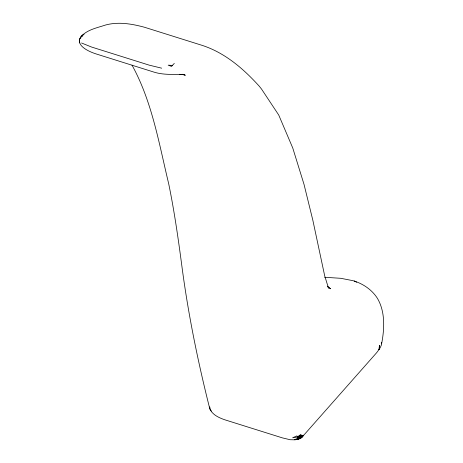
<?xml version="1.0" encoding="UTF-8"?>
<svg xmlns="http://www.w3.org/2000/svg" width="463" height="463" viewBox="0 0 463 463"><rect width="100%" height="100%" fill="white"/><g stroke="black" fill="none" stroke-linecap="round" stroke-linejoin="round"><path stroke-width="0.69" d="M379.457 348.94L379.538 345.357L378.838 349.71L379.457 348.94L376.732 352.603L302.044 437.159L300.25 438.467L296.47 439.671L300.25 438.467L297.645 439.046M381.778 343.054C384.464 328.354 385.28 311.859 377.501 298.473C371.957 289.67 362.923 283.605 353.026 280.688L340.762 278.298L324.644 277.285M381.333 343.887L381.651 342.649L381.338 345.155L380.025 348.089M182.532 74.369C172.902 74.358 163.051 75.018 153.733 72.037L96.107 53.928C89.492 51.839 74.636 45.571 80.973 36.704C87.102 29.615 97.08 27.873 105.558 25.014C118.453 21.535 131.793 23.827 144.433 27.236L202.059 45.339C224.868 52.707 243.359 68.657 259.193 86.135L261.531 89.064L278.726 115.021L292.761 148.015L304.017 184.355L312.849 220.266L324.696 275.85L328.58 288.351M302.733 435.828L302.044 437.159L303.734 435.156L299.387 438.6L294.294 439.59L298.594 438.403L301.795 435.857L302.733 435.828L301.141 437.986L298.23 438.866M172.375 65.422L171.588 66.417L168.15 65.156L172.375 65.422L174.296 63.402M297.315 437.043L300.84 434.444L301.072 435.093L297.315 437.043L292.622 437.801L296.899 435.891L297.894 437.882L301.396 435.561L301.795 435.857L299.387 438.6L298.594 438.403M301.072 435.093L297.894 437.882L301.795 435.857M81.899 35.697L84.017 34.198L80.973 36.704L82.368 35.992L80.192 37.7L80.973 37.763L79.619 38.684M295.342 439.85L290.098 439.717L282.418 437.888L224.792 419.785C218.895 417.719 212.135 414.75 209.716 408.499C197.753 361.071 187.972 313.063 181.675 264.541C178.081 237.455 174.186 210.399 168.665 183.632C159 143.565 152.119 101.594 132.007 65.121M179.76 74.288L184.372 74.746L182.416 74.271M161.68 68.177L149.277 65.167L91.651 47.064L81.534 42.995M181.936 74.288L185.333 75.232L182.59 74.369M354.264 280.966L356.66 282.227M327.833 286.927L330.582 288.75L327.364 286.273M210.717 410.49L211.417 411.011M209.768 407.029L210.138 409.651M79.329 39.656L79.561 42.914M209.687 407.081L209.716 408.499"/></g></svg>
